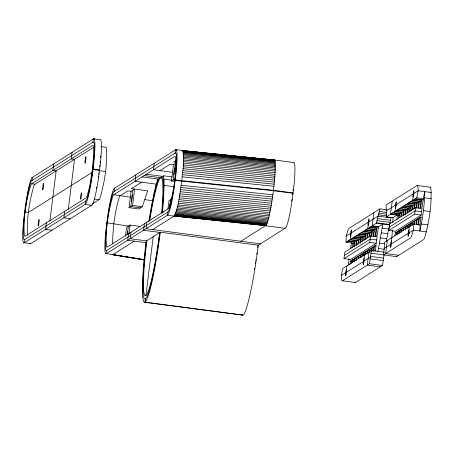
<?xml version="1.0" encoding="UTF-8"?>
<svg xmlns="http://www.w3.org/2000/svg" width="454" height="454" viewBox="0 0 454 454"><rect width="100%" height="100%" fill="white"/><g stroke="black" fill="none" stroke-linecap="round" stroke-linejoin="round"><path stroke-width="0.68" d="M146.37 174.211L162.702 176.373L163.361 181.997A46.944 4.568 -82.4 0 1 163.463 187.967L163.451 189.681A62.896 6.118 -82.4 0 1 162.186 211.411L162.038 213.005L162.657 210.083A66.21 6.441 -82.4 0 0 163.99 187.201L164.002 185.402A49.429 4.807 -82.4 0 0 163.894 179.114L163.639 175.783L172.015 176.895M152.612 229.582L174.12 216.047C179.341 205.395 179.676 192.842 181.742 181.271C182.179 171.272 185.476 160.041 182.497 150.478L175.749 149.689L114.124 188.529M240.802 241.267L265.84 225.513L267.202 223.062L268.507 218.76L271.316 205.253L273.518 190.305L275.152 172.69L275.152 162.401L274.778 160.557L274.216 159.944L262.003 158.781M354.529 243.406L346.039 242.277L346.198 236.097L347.895 230.32A32.455 3.155 -82.4 0 1 349.075 228.3L379.947 208.868L386.825 209.782M413.481 223.981L413.327 230.161L411.625 235.938A32.455 3.155 -82.4 0 1 410.444 237.964L383.522 254.904L384.856 241.993L413.481 223.981L420.012 224.849L419.859 231.024C422.714 218.096 424.581 204.885 424.762 191.633L423.276 198.653L422.26 206.837L420.671 207.836L421.692 199.647L421.074 200.038L414.542 199.17M149.099 220.241L149.315 221.013L149.57 219.344A62.896 6.118 -82.4 0 1 153.963 195.651L154.474 191.401A49.429 4.807 -82.4 0 1 156.301 183.893L157.498 179.648L163.639 175.783M386.428 216.859L386.093 205.004L416.971 185.572A32.455 3.155 -82.4 0 1 417.805 186.327L418.23 190.771L416.744 197.785L386.428 216.859L392.96 217.727L397.46 214.895L396.864 219.674M392.96 217.727L392.812 222.466M384.459 252.197L371.395 250.466L342.776 268.473L341.289 275.487L341.714 279.931A32.455 3.155 -82.4 0 0 342.554 280.685L369.465 263.751L370.963 253.219L396.586 256.641L423.508 239.695A32.455 3.155 -82.4 0 0 424.689 237.675C429.155 221.654 431.981 204.692 430.869 188.058A32.455 3.155 -82.4 0 0 430.034 187.309M154.411 193.665A46.944 4.568 -82.4 0 1 156.148 186.537L156.301 183.893M392.409 230.144L391.796 238.242M348.371 265.113L349.047 258.695M161.669 213.238L161.715 212.739A59.587 5.794 -82.4 0 0 162.941 188.932L162.566 181.549A59.587 5.794 -82.4 0 0 157.192 184.931L154.763 194.079A59.587 5.794 -82.4 0 0 149.763 220.258L149.684 220.78M100.334 163.809L98.739 176.6A33.375 3.246 -82.4 0 1 92.207 204.856M175.965 173.837L174.37 186.628A33.375 3.246 -82.4 0 1 167.838 214.878M293.817 186.764L292.223 199.556M144.383 223.748L143.595 230.28L159.922 232.442M396.586 256.641L396.631 256.215M25.413 205.98L23.818 218.771A33.375 3.246 -82.4 0 0 23.835 242.901M92.366 169.739L93.706 154.201L93.325 146.279A32.455 3.155 -82.4 0 0 92.485 145.524L31.661 183.802A32.455 3.155 -82.4 0 0 30.48 185.822C26.014 201.843 23.182 218.805 24.3 235.439A32.455 3.155 -82.4 0 0 25.135 236.188L85.965 197.916A32.455 3.155 -82.4 0 0 87.145 195.89L89.733 186.095L92.366 169.739L93.098 169.081L93.802 162.941A33.375 3.246 -82.4 0 0 93.791 138.81M92.605 203.687L99.029 199.647A32.455 3.155 -82.4 0 0 100.209 197.621C104.67 181.606 107.502 164.643 106.389 148.01A32.455 3.155 -82.4 0 0 105.555 147.255L100.981 146.648M107.575 216.87L105.986 229.662A33.375 3.246 -82.4 0 0 105.998 253.792M168.128 208.8A32.455 3.155 -82.4 0 0 169.308 206.78C173.768 190.765 176.6 173.803 175.488 157.169A32.455 3.155 -82.4 0 0 174.654 156.414L113.823 194.692A32.455 3.155 -82.4 0 0 112.643 196.713C108.177 212.733 105.351 229.696 106.463 246.329A32.455 3.155 -82.4 0 0 107.297 247.078L168.128 208.806M24.726 239.468L24.317 242.742L30.849 243.605M32.069 180.527L32.478 177.253M46.365 222.835L45.548 229.383L52.079 230.246M53.708 163.894L52.891 170.443L56.154 170.874L49.889 221.194M64.735 211.275L63.918 217.824L70.449 218.686M72.073 152.334L71.261 158.883L74.524 159.314L68.259 209.64M85.556 201.19L85.148 204.465L91.68 205.327M92.894 142.25L93.303 138.975L94.608 139.145M106.889 250.358L106.486 253.633L144.27 259.609M114.232 191.418L114.641 188.143M125.486 236.188L126.592 227.318L130.122 225.093L139.923 226.393M129.038 207.671L131.075 191.299L134.611 189.074L132.568 205.446L129.038 207.671L138.839 208.971L142.369 206.746L147.675 190.811L131.342 188.643L141.586 182.196M126.984 234.616A3.309 0.323 -82.4 0 1 127.744 231.12L128.357 226.206M131.416 201.65L130.803 206.559L140.604 207.858M132.233 195.101L132.84 190.186M128.527 233.725L127.71 240.274L146.143 242.714M135.871 174.784L135.054 181.333L156.244 184.142M129.015 233.963L130.122 225.093M146.897 222.165L146.08 228.714L260.397 243.866M154.235 163.224L153.424 169.773L172.514 172.304M146.869 240.66A59.587 5.794 -82.4 0 0 145.887 295.599L153.225 236.659M167.957 208.834L168.979 200.645L171.918 198.795M174.222 181.367L171.425 180.998L173.462 164.626L175.233 163.514L174.62 168.428M167.719 212.08L167.31 215.355L265.482 225.734L285.078 228.334M175.057 153.14L175.465 149.865L176.776 150.036M170.131 204.448L170.744 199.533M173.803 174.977L173.19 179.886L175.289 180.164M175.21 176.731L175.465 174.682M343.996 258.649L344.813 252.101L370.629 235.859L377.161 236.721L376.349 243.27L350.528 259.518L343.996 258.649L369.817 242.408L376.349 243.27M346.459 269.211L346.873 265.896M350.136 239.701L350.545 236.386M349.903 264.568L350.323 261.152L351.912 260.159L351.527 263.275M351.975 247.918L352.571 243.145M353.683 245.966L354.154 242.147L354.773 241.761L354.143 246.828M352.139 262.889L352.531 259.767L354.114 258.769L353.728 261.89M355.885 244.581L356.362 240.762L356.975 240.37L356.345 245.438M354.341 261.498L354.733 258.383L356.316 257.384L355.93 260.505M357.928 244.439L358.564 239.377L359.176 238.986L358.7 242.805M356.549 260.114L356.935 256.998L358.524 255.999L358.183 258.729M360.084 243.446L360.765 237.987L361.378 237.601L360.907 241.42M358.751 258.729L359.137 255.608L360.726 254.615L360.385 257.339M362.371 241.375L362.967 236.602L363.586 236.216L363.109 240.035M360.953 257.344L361.339 254.223L362.928 253.224L362.587 255.954M364.573 239.99L365.169 235.217L365.788 234.826L365.152 239.894M363.155 255.954L363.541 252.838L365.13 251.839L364.704 255.25M364.085 258.088L364.494 254.808M367.757 228.612L368.166 225.332M366.775 238.605L367.371 233.833L367.99 233.441L367.513 237.26M365.356 254.569L365.748 251.454L367.331 250.455L366.906 253.865M368.983 237.221L369.573 232.442L370.192 232.056L369.715 235.876M367.558 253.184L367.95 250.063L369.533 249.07L369.108 252.481M369.817 242.408L370.629 235.859M368.943 252.01L367.314 265.108L380.378 266.839M373.841 212.71L372.206 225.808L378.738 226.677M371.1 236.517L371.781 231.058L372.394 230.672L371.684 236.364M369.687 252.424L370.152 248.678L371.735 247.68L371.315 251.09M373.131 236.494L373.983 229.673L374.595 229.281L373.733 236.222M371.888 251.034L372.354 247.294L373.943 246.295L373.398 250.659M375.163 236.472L376.184 228.283L376.797 227.897L375.781 236.086L377.365 235.087L378.386 226.898L382.881 224.072L377.927 251.334M373.852 251.544L374.556 245.909L376.145 244.91L375.379 251.051M387.313 240.45L385.679 253.548L398.748 255.279M392.205 201.156L390.576 214.254L397.108 215.117M388.891 230.405L389.702 223.856L415.524 207.609L422.055 208.477L421.238 215.026L395.423 231.268L388.891 230.405L414.706 214.157L421.238 215.026M391.354 240.932L391.762 237.646M395.025 211.451L395.434 208.17M394.878 235.637L395.218 232.908L396.802 231.909L396.416 235.024M398.572 217.716L399.049 213.896L399.662 213.511L399.185 217.33M397.034 234.639L397.42 231.517L399.009 230.524L398.618 233.64M400.774 216.331L401.251 212.512L401.864 212.126L401.274 216.898M399.197 233.543L399.622 230.133L401.211 229.134L400.82 232.255M402.976 214.946L403.453 211.127L404.071 210.735L403.475 215.514M401.398 232.159L401.824 228.748L403.413 227.749L403.021 230.87M405.025 214.81L405.655 209.742L406.273 209.351L405.592 214.81M403.691 230.093L404.026 227.363L405.615 226.364L405.229 229.48M407.227 213.42L407.857 208.352L408.475 207.966L407.879 212.739M405.893 228.703L406.234 225.973L407.817 224.98L407.431 228.095M409.429 212.035L410.064 206.967L410.677 206.581L410.081 211.354M408.01 227.999L408.435 224.588L410.019 223.589L409.633 226.711M408.975 229.872L409.383 226.557M412.646 200.362L413.061 197.047M411.63 210.65L412.266 205.583L412.879 205.191L412.283 209.969M410.212 226.614L410.637 223.203L412.226 222.205L411.835 225.326M413.838 209.26L414.468 204.198L415.081 203.806L414.491 208.585M412.414 225.229L412.839 221.819L414.428 220.82L413.963 224.56M414.706 214.157L415.524 207.609M416.04 207.875L416.67 202.807L417.288 202.422L416.579 208.114M414.496 224.798L415.041 220.428L416.63 219.435L416.085 223.799M418.009 208.363L418.872 201.423L419.49 201.037L418.622 207.972M416.545 224.685L417.243 219.044L418.832 218.045L417.969 224.957M420.058 208.221L421.074 200.038M418.509 225.207L419.451 217.659L421.034 216.66L420.012 224.849M131.041 232.142L130.202 238.708L146.534 240.87M354.914 282.036A32.455 3.155 -82.4 0 0 355.618 282.416L382.535 265.482L384.033 254.949M92.207 175.738L93.098 169.081L99.63 169.944L99.256 170.386L99.579 170.381L92.724 169.518A30.032 2.923 -82.4 0 1 85.846 200.889M148.906 221.495L149.377 218.436A66.21 6.441 -82.4 0 1 154.002 193.489L154.474 191.401M370.963 253.219L371.395 250.466M350.42 248.809L351.544 242.447M386.246 241.335L391.042 217.88L377.978 216.144L368.926 221.83M163.361 181.997L163.894 179.114L171.567 180.13M163.463 187.967L164.002 185.402L173.774 186.696M346.039 242.277L376.349 223.209L379.947 208.868M156.148 186.537L158.435 179.058L142.108 176.895M24.522 212.637L25.254 211.973L28.523 212.404L92.661 172.043M106.684 223.527L107.416 222.863L129.345 226.257M174.529 180.63L175.267 179.971L273.518 190.305L293.114 192.899M31.962 177.639L93.581 138.799L100.113 139.662M85.664 204.079L23.818 242.992M92.196 204.941L30.356 243.855M167.827 214.969L105.986 253.882M285.674 227.897L257.923 245.421M341.289 275.487L345.698 272.706M31.797 180.698L93.172 142.079M27.444 235.388C26.667 218.885 29.243 202.126 33.744 186.259A32.455 3.155 -82.4 0 1 34.924 184.233L94.001 147.056M24.454 239.638L85.829 201.02M113.96 191.588L175.335 152.97M159.956 170.642L170.199 164.195L173.462 164.626M176.021 160.529L173.729 161.97L175.692 162.231M171.425 180.998L174.955 178.774M106.616 250.529L167.991 211.91M113.523 254.711L112.121 254.484L112.734 254.671L134.248 241.136M160.29 232.21L146.165 241.102A66.21 6.441 -82.4 0 0 144.486 302.29L243.072 315.121L243.702 314.503A66.21 6.441 -82.4 0 0 258.281 245.2L160.29 232.21A66.21 6.441 -82.4 0 1 145.717 301.513L145.087 302.137L243.043 315.144L242.47 315.275A66.21 6.441 -82.4 0 1 241.954 314.917M293.239 162.844L293.817 162.543L274.216 159.944M350.601 233.333L346.198 236.097M351.311 232.891L368.222 222.278M386.433 210.826L395.491 205.117L396.887 205.304M396.194 204.675L413.117 193.994M413.821 193.552L418.23 190.771L431.294 192.502M344.404 255.375L370.226 239.133L376.758 239.996M389.299 227.131L415.115 210.883L421.647 211.751M363.325 261.589L346.402 272.264M364.029 261.141L370.396 257.129M384.226 248.429L390.593 244.428M391.297 243.985L408.214 233.367L409.61 233.555M408.918 232.925L413.327 230.161L426.391 231.892M174.886 180.408L273.461 190.737L293.057 193.336L292.734 193.342A30.032 2.923 -82.4 0 1 292.586 194.624M24.578 212.2L24.902 212.194A30.032 2.923 -82.4 0 1 31.78 180.823M106.741 223.09L107.065 223.084A30.032 2.923 -82.4 0 1 113.943 191.713M274.426 160.012L182.281 150.558L203.443 152.737M204.856 152.884L221.081 154.559M222.494 154.706L260.59 158.639M182.894 150.745L274.613 160.211M181.997 150.734L184.114 150.949M186.934 151.244L188.342 151.392M191.162 151.681L192.575 151.829M195.39 152.124L197.507 152.34M200.328 152.635L201.735 152.782M204.555 153.072L205.968 153.219M208.789 153.514L210.196 153.656M213.017 153.951L214.424 154.099M217.948 154.462L219.361 154.61M222.182 154.905L223.589 155.052M226.41 155.342L227.817 155.489M230.638 155.784L232.051 155.926M239.803 156.732L241.21 156.88M244.031 157.175L245.444 157.317M248.264 157.612L249.672 157.759M252.492 158.049L253.899 158.196M261.657 159.002L263.065 159.15M270.113 159.882L271.526 160.029M183.058 151.086L274.778 160.557M183.206 151.568L274.925 161.034M183.331 152.181L275.05 161.652M183.433 152.93L275.152 162.401M183.512 153.81L275.232 163.275M183.575 154.814L275.294 164.28M183.609 155.943L275.328 165.409M183.62 157.186L275.34 166.652M183.609 158.542L275.328 168.008M183.575 160.007L275.294 169.473M183.512 161.567L275.232 171.033M183.433 163.224L275.152 172.69M183.331 164.967L275.05 174.432M183.206 166.788L274.925 176.254M183.058 168.678L274.778 178.144M182.894 170.636L274.613 180.102M182.707 172.645L274.426 182.111M182.497 174.699L274.216 184.165M182.27 176.844L273.989 186.31M181.214 185.3L272.933 194.766M180.908 187.496L272.621 196.962M180.59 189.619L272.309 199.085M180.266 191.713L271.986 201.179M179.937 193.773L271.657 203.239M179.597 195.787L271.316 205.253M179.251 197.745L270.97 207.211M178.899 199.641L270.618 209.112M178.547 201.474L270.266 210.94M178.189 203.222L269.909 212.688M177.837 204.885L269.557 214.35M177.48 206.457L269.199 215.922M177.134 207.926L268.853 217.392M176.788 209.294L268.507 218.76M176.447 210.548L268.166 220.014M176.118 211.689L267.837 221.155M175.794 212.705L267.514 222.171M175.482 213.596L267.202 223.062M175.182 214.356L266.895 223.822M174.892 214.986L266.612 224.452M174.614 215.48L266.333 224.946M174.359 215.832L266.078 225.298M174.12 216.047L265.84 225.513M274.341 160.341L275.737 160.523M417.169 185.499L430.233 187.23M424.592 197.825L431.124 198.687M416.744 197.785L423.276 198.653M415.16 198.784L423.65 199.908M412.958 200.169L420.796 201.207M412.34 200.554L418.872 201.423M410.751 201.553L418.594 202.592M410.138 201.945L416.67 202.807M408.549 202.944L417.044 204.067M407.936 203.33L414.468 204.198M406.347 204.328L414.843 205.452M405.734 204.714L412.266 205.583M404.145 205.713L412.635 206.837M403.527 206.099L410.064 206.967M401.943 207.098L410.433 208.227M401.325 207.489L407.857 208.352M423.383 210.656L429.915 211.524M399.741 208.488L408.231 209.612M399.123 208.874L405.655 209.742M144.236 175.55L161.97 177.9M397.539 209.873L405.377 210.911M98.898 170.608L105.43 171.476M396.921 210.259L403.453 211.127M395.332 211.258L403.175 212.296M394.719 211.643L401.251 212.512M393.13 212.642L401.625 213.772M392.517 213.034L399.049 213.896M379.209 211.382L386.774 212.381M419.451 217.659L421.408 217.92M390.928 214.033L399.418 215.156M378.75 213.113L386.314 214.118M417.243 219.044L418.554 219.22M378.307 214.776L386.558 215.871M415.041 220.428L416.346 220.604M412.839 221.819L414.797 222.074M421.329 224.021L427.861 224.883M377.387 218.561L390.451 220.298M410.637 223.203L412.595 223.464M408.435 224.588L410.393 224.849M376.922 220.621L389.986 222.352M406.234 225.973L408.191 226.234M376.451 222.71L389.515 224.441M376.349 223.209L389.413 224.94M404.026 227.363L405.337 227.533M131.075 191.299L127.812 190.867L120.355 195.555A32.455 3.155 -82.4 0 0 119.175 197.581C114.714 212.495 112.83 228.197 112.592 243.741M401.824 228.748L403.135 228.918M371.854 226.035L378.386 226.898M399.622 230.133L400.927 230.309M382.041 228.05L388.573 228.918M370.265 227.034L378.108 228.073M369.652 227.42L376.184 228.283M397.42 231.517L399.378 231.778M31.661 183.802L34.93 184.233M113.823 194.692L130.848 197.28M368.063 228.419L375.906 229.457M367.451 228.805L373.983 229.673M395.218 232.908L397.176 233.169M365.862 229.803L373.699 230.842M365.249 230.189L371.781 231.058M381.105 232.817L387.637 233.685M363.66 231.188L372.149 232.317M363.041 231.58L369.573 232.442M361.458 232.579L369.948 233.702M360.839 232.964L367.371 233.833M359.256 233.963L367.746 235.087M94.455 199.039L99.029 199.647M358.637 234.349L365.169 235.217M380.174 237.845L386.706 238.713M132.568 205.446L142.369 206.746M357.048 235.348L365.544 236.472M356.435 235.734L362.967 236.602M354.846 236.733L362.689 237.771M354.234 237.124L360.765 237.987M162.498 211.808L163.894 211.995M352.644 238.123L360.482 239.162M352.032 238.509L358.564 239.377M379.255 243.094L384.481 243.787M350.443 239.508L358.932 240.631M349.824 239.894L356.362 240.762M348.241 240.892L356.731 242.016M347.622 241.278L354.154 242.147M374.556 245.909L375.861 246.079M372.354 247.294L373.659 247.464M378.364 248.52L384.243 249.297M370.152 248.678L372.11 248.94M367.95 250.063L369.908 250.324M365.748 251.454L367.706 251.709M363.541 252.838L365.504 253.099M361.339 254.223L362.644 254.399M370.498 256.414L383.562 258.144M359.137 255.608L360.442 255.784M356.935 256.998L358.24 257.168M370.135 258.882L383.204 260.613M354.733 258.383L356.691 258.644M352.531 259.767L354.489 260.029M350.323 261.152L352.287 261.413M369.465 263.751L382.535 265.482M342.35 280.759L355.42 282.49M144.843 199.578L152.538 200.844M114.919 254.944L116.32 255.171M117.722 255.403L119.118 255.63M120.52 255.863L121.916 256.09M123.318 256.323L124.714 256.55M126.116 256.782L127.517 257.009M128.913 257.242L130.315 257.469M131.711 257.702L144.304 259.773M112.734 254.671L144.917 259.96M112.308 254.683L144.491 259.972M93.155 142.204A30.032 2.923 -82.4 0 1 92.735 169.507M98.932 172.968A30.032 2.923 -82.4 0 1 98.756 174.257M98.484 176.186A30.032 2.923 -82.4 0 1 98.297 177.463M96.674 187.11A30.032 2.923 -82.4 0 1 96.458 188.211M100.663 155.909A30.032 2.923 -82.4 0 1 100.55 157.544M100.215 161.596A30.032 2.923 -82.4 0 1 100.101 162.804M99.852 165.273A30.032 2.923 -82.4 0 1 99.715 166.533M24.471 239.513A30.032 2.923 -82.4 0 1 24.885 212.205M100.323 139.679A33.375 3.246 -82.4 0 1 100.345 163.786M92.213 175.749A33.375 3.246 -82.4 0 1 85.67 203.988M25.407 205.968A33.375 3.246 -82.4 0 1 31.95 177.724M30.367 243.77A33.375 3.246 -82.4 0 1 29.97 243.531M291.871 199.777A30.032 2.923 -82.4 0 1 291.678 201.048M168.008 211.785A30.032 2.923 -82.4 0 0 174.898 180.403A30.032 2.923 -82.4 0 0 175.318 153.094M293.199 189.488A30.032 2.923 -82.4 0 1 293.057 190.759M159.939 232.437A62.896 6.118 -82.4 0 1 145.479 298.874L145.053 302.154L145.479 298.874A62.896 6.118 -82.4 0 1 146.517 240.881M159.587 232.658A59.587 5.794 -82.4 0 1 145.887 295.599M257.838 246.102A62.896 6.118 -82.4 0 1 257.668 247.458M256.947 252.901A62.896 6.118 -82.4 0 1 256.76 254.257M255.988 259.66A62.896 6.118 -82.4 0 1 255.789 260.999M255.591 262.333A62.896 6.118 -82.4 0 1 255.386 263.666M254.66 268.257A62.896 6.118 -82.4 0 1 254.45 269.551M106.633 250.404A30.032 2.923 -82.4 0 1 107.048 223.096M127.744 231.12A3.309 0.323 -82.4 0 1 127.688 234.173M169.62 206.275A3.309 0.323 -82.4 0 1 170.256 204.771M293.8 162.634A33.375 3.246 -82.4 0 1 293.823 186.742M292.228 199.567A33.375 3.246 -82.4 0 1 285.685 227.812M107.57 216.859A33.375 3.246 -82.4 0 1 114.113 188.614M175.953 149.701A33.375 3.246 -82.4 0 1 175.976 173.814M85.477 162.101A3.309 0.323 -82.4 0 0 85.999 156.726A3.309 0.323 -82.4 0 0 85.068 161.005A3.309 0.323 -82.4 0 0 85.477 162.101M80.988 198.12A3.309 0.323 -82.4 0 0 81.516 192.746A3.309 0.323 -82.4 0 0 80.579 197.025A3.309 0.323 -82.4 0 0 80.988 198.12M38.601 224.792A3.309 0.323 -82.4 0 0 39.129 219.418A3.309 0.323 -82.4 0 0 38.193 223.697A3.309 0.323 -82.4 0 0 38.601 224.792M43.09 188.773A3.309 0.323 -82.4 0 0 43.612 183.399A3.309 0.323 -82.4 0 0 42.682 187.678A3.309 0.323 -82.4 0 0 43.09 188.773M131.785 200.532A3.309 0.323 -82.4 0 0 132.307 195.152A3.309 0.323 -82.4 0 0 131.376 199.437A3.309 0.323 -82.4 0 0 131.785 200.532M174.171 173.859A3.309 0.323 -82.4 0 0 174.694 168.479A3.309 0.323 -82.4 0 0 173.763 172.764A3.309 0.323 -82.4 0 0 174.171 173.859M346.01 274.642A3.309 0.323 -82.4 0 0 346.538 269.267A3.309 0.323 -82.4 0 0 345.602 273.546A3.309 0.323 -82.4 0 0 346.01 274.642M350.919 235.268A3.309 0.323 -82.4 0 0 351.441 229.894A3.309 0.323 -82.4 0 0 350.511 234.173A3.309 0.323 -82.4 0 0 350.919 235.268M368.534 224.214A3.309 0.323 -82.4 0 0 369.057 218.834A3.309 0.323 -82.4 0 0 368.126 223.118A3.309 0.323 -82.4 0 0 368.534 224.214M363.637 263.524A3.309 0.323 -82.4 0 0 364.165 258.144A3.309 0.323 -82.4 0 0 363.228 262.429A3.309 0.323 -82.4 0 0 363.637 263.524M395.803 207.052A3.309 0.323 -82.4 0 0 396.331 201.672A3.309 0.323 -82.4 0 0 395.394 205.957A3.309 0.323 -82.4 0 0 395.803 207.052M390.905 246.363A3.309 0.323 -82.4 0 0 391.433 240.983A3.309 0.323 -82.4 0 0 390.502 245.268A3.309 0.323 -82.4 0 0 390.905 246.363M408.526 235.308A3.309 0.323 -82.4 0 0 409.048 229.928A3.309 0.323 -82.4 0 0 408.118 234.207A3.309 0.323 -82.4 0 0 408.526 235.308M413.429 195.935A3.309 0.323 -82.4 0 0 413.952 190.555A3.309 0.323 -82.4 0 0 413.021 194.834A3.309 0.323 -82.4 0 0 413.429 195.935"/></g></svg>
